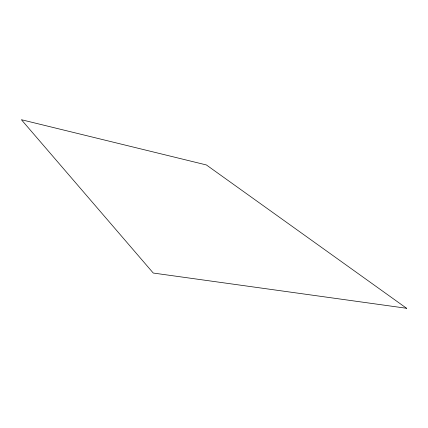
<?xml version="1.0" encoding="UTF-8"?>
<svg xmlns="http://www.w3.org/2000/svg" width="428" height="428" viewBox="0 0 428 428"><rect width="100%" height="100%" fill="white"/><g stroke="black" fill="none" stroke-linecap="round" stroke-linejoin="round"><path stroke-width="0.64" d="M406.6 308.283L153.261 273.043L21.4 119.717L206.392 164.951L406.6 308.283"/></g></svg>
